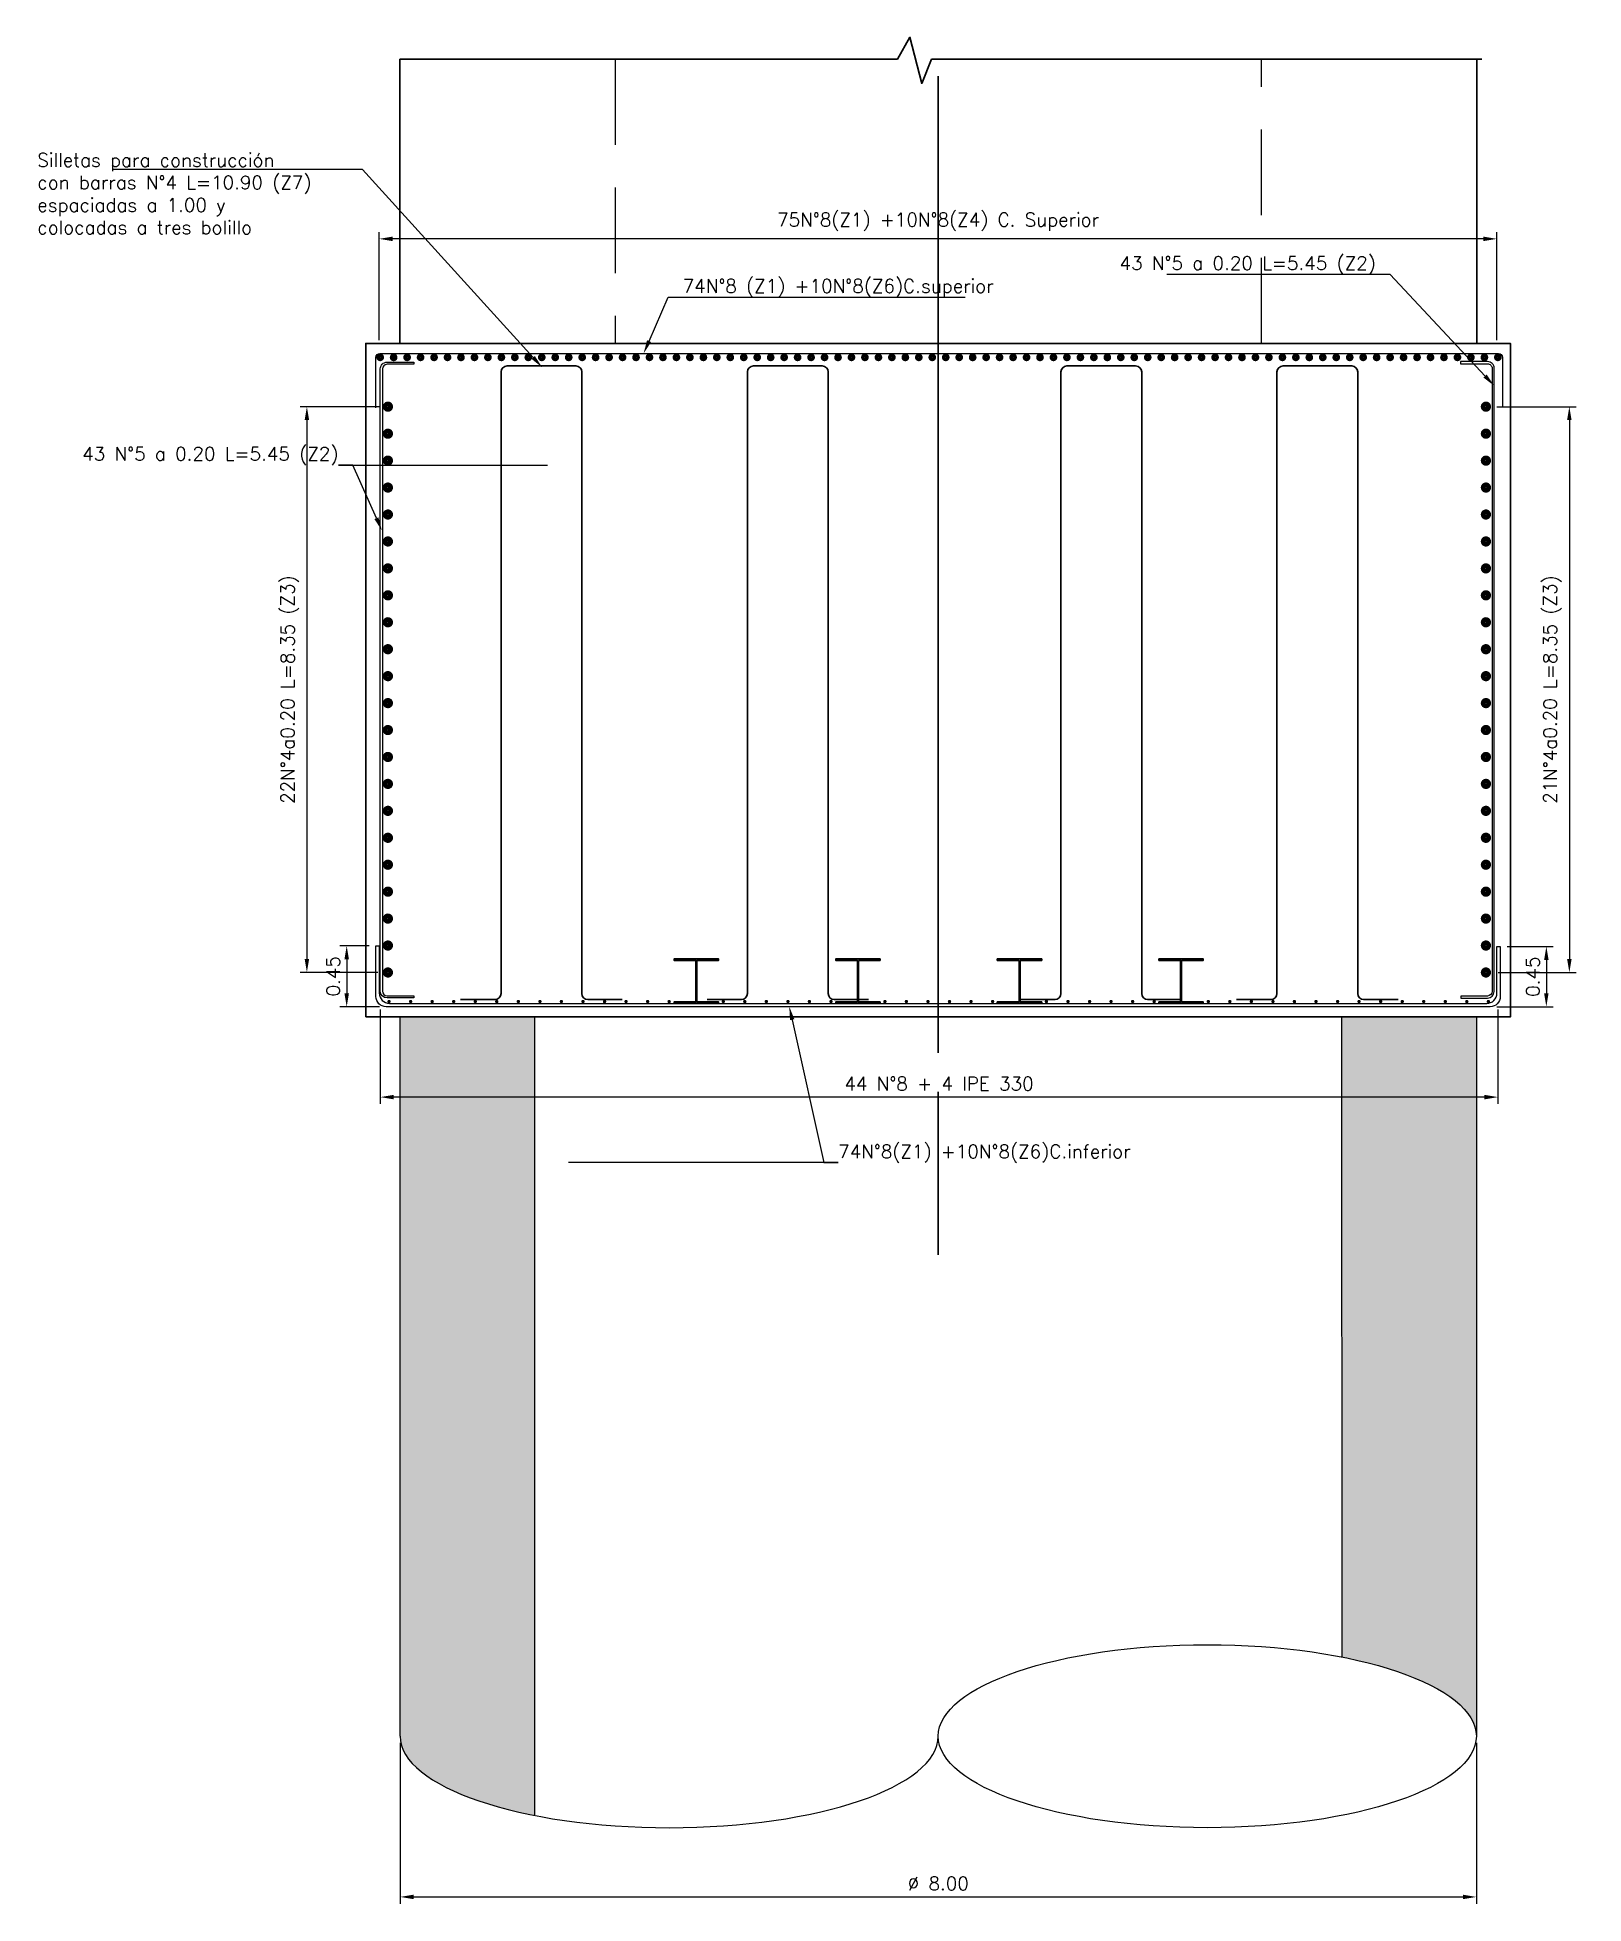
# Model space of a CAD drawing. Header units: metres. Extents: x 1080287 to 1080602, y 977078 to 977100.
# Drawn here: x 1080590.02 to 1080601.5, y 977085.77 to 977099.63 of the extents above; entities outside this region: 2.
import ezdxf
from ezdxf import colors
from ezdxf.entities.mleader import LeaderData, LeaderLine
from ezdxf.math import Vec2, Vec3

# ---------------------------------------------------------------- set-up
doc = ezdxf.new("R2010")
doc.units = ezdxf.units.M
doc.header["$LTSCALE"] = 25.4
doc.linetypes.add('DASHDOT', pattern=[1, 0.5, -0.25, 0, -0.25])
doc.linetypes.add('HIDDEN', pattern=[0.375, 0.25, -0.125])
for name, color, linetype, lineweight in [('COTA', 1, 'Continuous', 30), ('EJEPILOTE', 145, 'DASHDOT', 30), ('SILLETA', 152, 'Continuous', 30), ('ZAPATA', 3, 'Continuous', 30)]:
    doc.layers.add(name, color=color, linetype=linetype, lineweight=lineweight)
for name, color, linetype in [('PILOTE', 150, 'Continuous'), ('PROYCOL', 12, 'HIDDEN'), ('REF', 6, 'Continuous'), ('SOLIDOTORRE', 9, 'Continuous')]:
    doc.layers.add(name, color=color, linetype=linetype)
doc.styles.add('romans', font='romans.shx')
doc.dimstyles.new('Copy 50', dxfattribs={"dimtxt": 0.1, "dimasz": 0.1, "dimexe": 0.05, "dimexo": 0.05, "dimgap": 0.05, "dimtad": 1, "dimzin": 0, "dimdsep": 46, "dimtxsty": 'romans', "dimcen": 0.002, "dimclrd": 2, "dimclre": 2, "dimclrt": 3, "dimaunit": 1, "dimazin": 0, "dimtfac": 1, "dimtix": 1, "dimtofl": 0, "dimtmove": 1, "dimatfit": 3, "dimfxl": 1, "dimtolj": 1, "dimtzin": 0, "dimarcsym": 1})
pattern_1 = [(49.99999999999999, (0.1000000000931323, 0), (364.369337992008, -31.87817107780617), [38.1, -419.1]), (355, (0.1000000000931323, 0), (-70.48684284993868, 382.1136904780703), [30.48, -335.28116834]), (100.4514447, (30.46401400002651, -2.656506999977864), (293.8824941807065, 350.2355038243902), [32.38001759999999, -356.1804891999999]), (46.18420000000002, (0.1000000000931323, 101.5999999999767), (542.1580817842598, -84.0846558654543), [57.14999999999997, -628.6499999999995]), (96.63555760999994, (45.27980000013486, 94.59299999999348), (474.808268103006, 494.8522491954431), [48.57004628, -534.27121632]), (351.1841511700001, (0.1000000000931323, 101.5999999999767), (474.8082681299541, 494.8522491710653), [45.71993414, -502.91946384]), (21, (50.9000000001397, 76.19999999995343), (303.228782538265, -204.5303963741752), [38.1, -419.1]), (326.0000000000001, (50.9000000001397, 76.19999999995343), (123.6040566952941, 368.3759322446385), [30.48, -335.28]), (71.45144499999999, (76.16906520002522, 59.15580019995105), (426.8328385574323, 163.8455377718105), [32.3800176, -356.1798752]), (37.50000000000001, (0.1000000000931323, 0), (6.177206501183633, 169.1100777463062), [0, -331.216, 0, -340.36, 0, -336.55]), (7.499999999999999, (0.1000000000931323, 0), (133.6393250206115, 200.361149636239), [0, -194.056, 0, -323.596, 0, -128.27]), (327.5, (-113.183999999892, 0), (271.1811903337428, -11.45748798534689), [0, -127, 0, -396.24, 0, -525.78]), (317.5, (-163.9839999999385, 0), (296.2583627720361, 50.85298206666606), [0, -165.1, 0, -263.144, 0, -373.38])]

# ---------------------------------------------------------------- blocks, each defined once
blk = doc.blocks.new('*U690')
at = {"layer": 'REF', "ltscale": 0.1, "const_width": 0.03}
blk.add_lwpolyline([(-0.013499999884516, 0, 1), (0.013499999884516, 0, 1)], format="xyb", close=True, dxfattribs=at)
blk = doc.blocks.new('*U691')
at = {"layer": 'COTA', "color": 0, "linetype": 'ByBlock', "lineweight": -2, "transparency": 16777216}
for p in [(0, 0), (0.1, 0), (0.2, 0), (0.3, 0), (0.4, 0), (0.5, 0), (0.6000000000000001, 0), (0.7000000000000001, 0), (0.8, 0), (0.9, 0), (1, 0), (1.1, 0), (1.2, 0), (1.3, 0), (1.4, 0), (1.5, 0), (1.6, 0), (1.7, 0), (1.8, 0), (1.9, 0), (2, 0), (2.1, 0), (2.2, 0), (2.3, 0), (2.4, 0), (2.5, 0), (2.6, 0), (2.7, 0), (2.8, 0), (2.9, 0), (3, 0), (3.1, 0), (3.2, 0), (3.3, 0), (3.4, 0), (3.5, 0), (3.6, 0), (3.7, 0), (3.8, 0), (3.9, 0), (4, 0), (4.100000000000001, 0), (4.2, 0), (4.3, 0), (4.4, 0), (4.5, 0), (4.600000000000001, 0), (4.7, 0), (4.800000000000001, 0), (4.9, 0), (5, 0), (5.100000000000001, 0), (5.2, 0), (5.300000000000001, 0), (5.4, 0), (5.5, 0), (5.600000000000001, 0), (5.7, 0), (5.800000000000001, 0), (5.9, 0), (6, 0), (6.100000000000001, 0), (6.2, 0), (6.300000000000001, 0), (6.4, 0), (6.5, 0), (6.600000000000001, 0), (6.7, 0), (6.800000000000001, 0), (6.9, 0), (7, 0), (7.100000000000001, 0), (7.2, 0), (7.300000000000001, 0), (7.4, 0), (7.5, 0), (7.600000000000001, 0), (7.7, 0), (7.800000000000001, 0), (7.9, 0), (8, 0), (8.1, 0), (8.200000000000001, 0), (8.3, 0)]:
    blk.add_blockref('*U690', p, dxfattribs=at)
blk = doc.blocks.new('*D697')
at = {"layer": 'COTA', "color": 2, "lineweight": -2, "transparency": 16777216}
for p, q in [((1080592.556457003, 977096.8835988136), (1080591.968282515, 977096.8835988136)), ((1080592.018282515, 977096.7835988136), (1080592.018282515, 977092.7830055808)), ((1080592.545790636, 977092.6830055808), (1080591.968282515, 977092.6830055808))]:
    blk.add_line(p, q, dxfattribs=at)
at = {"layer": 'COTA', "color": 2, "transparency": 16777216}
for points in [[(1080592.001615849, 977096.7835988136), (1080592.034949182, 977096.7835988136), (1080592.018282515, 977096.8835988136)], [(1080592.001615849, 977092.7830055808), (1080592.034949182, 977092.7830055808), (1080592.018282515, 977092.6830055808)]]:
    blk.add_solid(points, dxfattribs=at)
at = {"layer": 'Defpoints', "color": 0, "transparency": 16777216}
for p in [(1080592.606457003, 977096.8835988136), (1080592.018282515, 977092.6830055808), (1080592.595790636, 977092.6830055808)]:
    blk.add_point(p, dxfattribs=at)
at = {"layer": 'COTA', "color": 3, "transparency": 16777216, "insert": (1080591.892092039, 977094.7833021973), "char_height": 0.1, "attachment_point": 5, "rotation": 90, "style": 'romans'}
blk.add_mtext('\\A1;22N°4a0.20 L=8.35 (Z3)', dxfattribs=at)
blk = doc.blocks.new('*U693')
at = {"layer": 'REF', "ltscale": 0.1, "const_width": 0.04}
blk.add_lwpolyline([(-0.01799999992363155, 0, 1), (0.01799999992363155, 0, 1)], format="xyb", close=True, dxfattribs=at)
blk = doc.blocks.new('*U694')
at = {"layer": 'COTA', "color": 0, "linetype": 'ByBlock', "lineweight": -2, "transparency": 16777216}
for p in [(2.449293598294706e-16, 4), (2.326828918379971e-16, 3.8), (2.204364238465236e-16, 3.6), (2.081899558550501e-16, 3.4), (1.959434878635765e-16, 3.2), (1.83697019872103e-16, 3), (1.714505518806295e-16, 2.8), (1.592040838891559e-16, 2.6), (1.469576158976824e-16, 2.4), (1.347111479062089e-16, 2.2), (1.224646799147353e-16, 2), (1.102182119232618e-16, 1.8), (9.797174393178826e-17, 1.6), (8.572527594031473e-17, 1.4), (7.34788079488412e-17, 1.2), (6.123233995736766e-17, 1), (4.898587196589413e-17, 0.8), (3.67394039744206e-17, 0.6000000000000001), (2.449293598294707e-17, 0.4), (1.224646799147353e-17, 0.2), (0, 0)]:
    blk.add_blockref('*U693', p, dxfattribs=at)
blk = doc.blocks.new('*U695')
at = {"layer": 'REF', "ltscale": 0.1, "const_width": 0.04}
blk.add_lwpolyline([(-0.01799999992363155, 0, 1), (0.01799999992363155, 0, 1)], format="xyb", close=True, dxfattribs=at)
blk = doc.blocks.new('*U696')
at = {"layer": 'COTA', "color": 0, "linetype": 'ByBlock', "lineweight": -2, "transparency": 16777216}
for p in [(2.449293598294706e-16, 4), (2.326828918379971e-16, 3.8), (2.204364238465236e-16, 3.6), (2.081899558550501e-16, 3.4), (1.959434878635765e-16, 3.2), (1.83697019872103e-16, 3), (1.714505518806295e-16, 2.8), (1.592040838891559e-16, 2.6), (1.469576158976824e-16, 2.4), (1.347111479062089e-16, 2.2), (1.224646799147353e-16, 2), (1.102182119232618e-16, 1.8), (9.797174393178826e-17, 1.6), (8.572527594031473e-17, 1.4), (7.34788079488412e-17, 1.2), (6.123233995736766e-17, 1), (4.898587196589413e-17, 0.8), (3.67394039744206e-17, 0.6000000000000001), (2.449293598294707e-17, 0.4), (1.224646799147353e-17, 0.2), (0, 0)]:
    blk.add_blockref('*U695', p, dxfattribs=at)
blk = doc.blocks.new('*D698')
at = {"layer": 'COTA', "color": 2, "lineweight": -2, "transparency": 16777216}
for p, q in [((1080592.555993453, 977097.3776272784), (1080592.555993453, 977098.1794962593)), ((1080600.755993453, 977098.1294962593), (1080592.655993453, 977098.1294962593)), ((1080600.855993453, 977097.3776272784), (1080600.855993453, 977098.1794962593))]:
    blk.add_line(p, q, dxfattribs=at)
at = {"layer": 'COTA', "color": 2, "transparency": 16777216}
for points in [[(1080592.655993453, 977098.146162926), (1080592.655993453, 977098.1128295925), (1080592.555993453, 977098.1294962593)], [(1080600.755993453, 977098.146162926), (1080600.755993453, 977098.1128295925), (1080600.855993453, 977098.1294962593)]]:
    blk.add_solid(points, dxfattribs=at)
at = {"layer": 'Defpoints', "color": 0, "transparency": 16777216}
for p in [(1080592.555993453, 977098.1294962593), (1080592.555993453, 977097.3276272784), (1080600.855993453, 977097.3276272784)]:
    blk.add_point(p, dxfattribs=at)
at = {"layer": 'COTA', "color": 3, "transparency": 16777216, "insert": (1080596.705993453, 977098.2556867355), "char_height": 0.1, "attachment_point": 5, "style": 'romans'}
blk.add_mtext('\\A1;75N°8(Z1) +10N°8(Z4) C. Superior', dxfattribs=at)
blk = doc.blocks.new('*D700')
at = {"layer": 'COTA', "color": 2, "lineweight": -2, "transparency": 16777216}
for p, q in [((1080600.855529903, 977096.8835988136), (1080601.44370439, 977096.8835988136)), ((1080601.39370439, 977096.7835988136), (1080601.39370439, 977092.7830055808)), ((1080600.86619627, 977092.6830055808), (1080601.44370439, 977092.6830055808))]:
    blk.add_line(p, q, dxfattribs=at)
at = {"layer": 'COTA', "color": 2, "transparency": 16777216}
for points in [[(1080601.377037724, 977096.7835988136), (1080601.410371057, 977096.7835988136), (1080601.39370439, 977096.8835988136)], [(1080601.377037724, 977092.7830055808), (1080601.410371057, 977092.7830055808), (1080601.39370439, 977092.6830055808)]]:
    blk.add_solid(points, dxfattribs=at)
at = {"layer": 'Defpoints', "color": 0, "transparency": 16777216}
for p in [(1080600.805529902, 977096.8835988136), (1080600.81619627, 977092.6830055808), (1080601.39370439, 977092.6830055808)]:
    blk.add_point(p, dxfattribs=at)
at = {"layer": 'COTA', "color": 3, "transparency": 16777216, "insert": (1080601.267513914, 977094.7833021973), "char_height": 0.1, "attachment_point": 5, "rotation": 90, "style": 'romans'}
blk.add_mtext('\\A1;21N°4a0.20 L=8.35 (Z3)', dxfattribs=at)
blk = doc.blocks.new('*D701')
at = {"layer": 'COTA', "color": 2, "lineweight": -2, "transparency": 16777216}
for p, q in [((1080592.711189532, 977086.963072484), (1080592.711189532, 977085.7698006148)), ((1080600.702980366, 977086.963072484), (1080600.702980366, 977085.7698006148)), ((1080592.811189533, 977085.8198006148), (1080600.602980366, 977085.8198006148))]:
    blk.add_line(p, q, dxfattribs=at)
at = {"layer": 'COTA', "color": 2, "transparency": 16777216}
for points in [[(1080592.811189533, 977085.8364672816), (1080592.811189533, 977085.8031339481), (1080592.711189532, 977085.8198006148)], [(1080600.602980366, 977085.8364672816), (1080600.602980366, 977085.8031339481), (1080600.702980366, 977085.8198006148)]]:
    blk.add_solid(points, dxfattribs=at)
at = {"layer": 'Defpoints', "color": 0, "transparency": 16777216}
for p in [(1080592.711189532, 977087.013072484), (1080600.702980366, 977087.013072484), (1080600.702980366, 977085.8198006148)]:
    blk.add_point(p, dxfattribs=at)
at = {"layer": 'COTA', "color": 3, "transparency": 16777216, "insert": (1080596.707084949, 977085.9198006148), "char_height": 0.1, "attachment_point": 5, "style": 'romans'}
blk.add_mtext('\\A1;%%C 8.00', dxfattribs=at)
blk = doc.blocks.new('*D699')
at = {"layer": 'COTA', "color": 2, "lineweight": -2, "transparency": 16777216}
for p, q in [((1080592.562615352, 977092.4072974045), (1080592.562615352, 977091.707774724)), ((1080600.862615352, 977092.4072974045), (1080600.862615352, 977091.707774724)), ((1080600.762615352, 977091.757774724), (1080592.662615352, 977091.757774724))]:
    blk.add_line(p, q, dxfattribs=at)
at = {"layer": 'COTA', "color": 2, "transparency": 16777216}
for points in [[(1080592.662615352, 977091.7744413908), (1080592.662615352, 977091.7411080573), (1080592.562615352, 977091.757774724)], [(1080600.762615352, 977091.7744413908), (1080600.762615352, 977091.7411080573), (1080600.862615352, 977091.757774724)]]:
    blk.add_solid(points, dxfattribs=at)
at = {"layer": 'Defpoints', "color": 0, "transparency": 16777216}
for p in [(1080592.562615352, 977092.4572974045), (1080600.862615352, 977092.4572974045), (1080592.562615352, 977091.757774724)]:
    blk.add_point(p, dxfattribs=at)
at = {"layer": 'COTA', "color": 3, "transparency": 16777216, "insert": (1080596.712615352, 977091.9411080574), "char_height": 0.1, "attachment_point": 5, "style": 'romans', "bg_fill": 3, "box_fill_scale": 1.1, "bg_fill_color": 256, "bg_fill_true_color": 13158600, "bg_fill_transparency": 0}
blk.add_mtext('\\A1;\\P44 N°8 + 4 IPE 330', dxfattribs=at)
blk = doc.blocks.new('*D703')
at = {"layer": 'COTA', "color": 2, "lineweight": -2, "transparency": 16777216}
for p, q in [((1080592.480993453, 977092.881560787), (1080592.263872145, 977092.881560787)), ((1080592.313872145, 977092.781560787), (1080592.313872145, 977092.5285704297)), ((1080592.556993453, 977092.4285704297), (1080592.263872145, 977092.4285704297))]:
    blk.add_line(p, q, dxfattribs=at)
at = {"layer": 'COTA', "color": 2, "transparency": 16777216}
for points in [[(1080592.297205479, 977092.781560787), (1080592.330538812, 977092.781560787), (1080592.313872145, 977092.881560787)], [(1080592.297205479, 977092.5285704297), (1080592.330538812, 977092.5285704297), (1080592.313872145, 977092.4285704297)]]:
    blk.add_solid(points, dxfattribs=at)
at = {"layer": 'Defpoints', "color": 0, "transparency": 16777216}
for p in [(1080592.530993453, 977092.881560787), (1080592.313872145, 977092.4285704297), (1080592.606993453, 977092.4285704297)]:
    blk.add_point(p, dxfattribs=at)
at = {"layer": 'COTA', "color": 3, "transparency": 16777216, "insert": (1080592.213872145, 977092.6550656084), "char_height": 0.1, "attachment_point": 5, "rotation": 90, "style": 'romans'}
blk.add_mtext('\\A1;0.45', dxfattribs=at)
blk = doc.blocks.new('*D704')
at = {"layer": 'COTA', "color": 2, "lineweight": -2, "transparency": 16777216}
for p, q in [((1080600.930993453, 977092.8757766659), (1080601.272807689, 977092.8757766659)), ((1080601.222807689, 977092.7757766659), (1080601.222807689, 977092.5285704297)), ((1080600.854993453, 977092.4285704297), (1080601.272807689, 977092.4285704297))]:
    blk.add_line(p, q, dxfattribs=at)
at = {"layer": 'COTA', "color": 2, "transparency": 16777216}
for points in [[(1080601.206141023, 977092.7757766659), (1080601.239474356, 977092.7757766659), (1080601.222807689, 977092.8757766659)], [(1080601.206141023, 977092.5285704297), (1080601.239474356, 977092.5285704297), (1080601.222807689, 977092.4285704297)]]:
    blk.add_solid(points, dxfattribs=at)
at = {"layer": 'Defpoints', "color": 0, "transparency": 16777216}
for p in [(1080600.880993453, 977092.8757766659), (1080600.804993453, 977092.4285704297), (1080601.222807689, 977092.4285704297)]:
    blk.add_point(p, dxfattribs=at)
at = {"layer": 'COTA', "color": 3, "transparency": 16777216, "insert": (1080601.122807689, 977092.6521735479), "char_height": 0.1, "attachment_point": 5, "rotation": 90, "style": 'romans'}
blk.add_mtext('\\A1;0.45', dxfattribs=at)
blk = doc.blocks.new('*U705')
at = {"layer": 'REF', "const_width": 0.0125}
blk.add_lwpolyline([(-0.006250000093132257, 0, 1), (0.006250000093132257, 0, 1)], format="xyb", close=True, dxfattribs=at)
blk = doc.blocks.new('*U706')
at = {"layer": 'REF', "color": 0, "linetype": 'ByBlock', "lineweight": -2, "transparency": 16777216}
for p in [(0, 0), (0.16, 0), (0.32, 0), (0.48, 0), (0.64, 0), (0.8, 0), (0.96, 0), (1.12, 0), (1.28, 0), (1.44, 0), (1.6, 0), (1.76, 0), (1.92, 0), (2.08, 0)]:
    blk.add_blockref('*U705', p, dxfattribs=at)
blk = doc.blocks.new('*U708')
at = {"layer": 'REF', "const_width": 0.0125}
blk.add_lwpolyline([(-0.006250000093132257, 0, 1), (0.006250000093132257, 0, 1)], format="xyb", close=True, dxfattribs=at)
blk = doc.blocks.new('*U709')
at = {"layer": 'REF', "color": 0, "linetype": 'ByBlock', "lineweight": -2, "transparency": 16777216}
for p in [(0, 0), (0.16, 0), (0.32, 0), (0.48, 0), (0.64, 0), (0.8, 0)]:
    blk.add_blockref('*U708', p, dxfattribs=at)
blk = doc.blocks.new('*U712')
at = {"layer": 'REF', "const_width": 0.0125}
blk.add_lwpolyline([(-0.006250000093132257, 0, 1), (0.006250000093132257, 0, 1)], format="xyb", close=True, dxfattribs=at)
blk = doc.blocks.new('*U713')
at = {"layer": 'REF', "color": 0, "linetype": 'ByBlock', "lineweight": -2, "transparency": 16777216}
for p in [(0, 0), (0.16, 0), (0.32, 0), (0.48, 0), (0.64, 0), (0.8, 0), (0.96, 0), (1.12, 0), (1.28, 0), (1.44, 0), (1.6, 0), (1.76, 0), (1.92, 0), (2.08, 0)]:
    blk.add_blockref('*U712', p, dxfattribs=at)
blk = doc.blocks.new('*U714')
at = {"layer": 'REF', "const_width": 0.0125}
blk.add_lwpolyline([(-0.006250000093132257, 0, 1), (0.006250000093132257, 0, 1)], format="xyb", close=True, dxfattribs=at)
blk = doc.blocks.new('*U715')
at = {"layer": 'REF', "color": 0, "linetype": 'ByBlock', "lineweight": -2, "transparency": 16777216}
for p in [(0, 0), (0.16, 0), (0.32, 0), (0.48, 0), (0.64, 0), (0.8, 0)]:
    blk.add_blockref('*U714', p, dxfattribs=at)
blk = doc.blocks.new('*U716')
at = {"layer": 'REF', "const_width": 0.0125}
blk.add_lwpolyline([(-0.006250000093132257, 0, 1), (0.006250000093132257, 0, 1)], format="xyb", close=True, dxfattribs=at)
blk = doc.blocks.new('*U717')
at = {"layer": 'REF', "color": 0, "linetype": 'ByBlock', "lineweight": -2, "transparency": 16777216}
for p in [(0, 0), (0.16, 0), (0.32, 0), (0.48, 0), (0.64, 0), (0.8, 0)]:
    blk.add_blockref('*U716', p, dxfattribs=at)

msp = doc.modelspace()

# ---------------------------------------------------------------- hatches: boundary and pattern name
at = {"layer": 'COTA'}
h = msp.add_hatch(color=256, dxfattribs=at)
h.dxf.hatch_style = 1
h.set_gradient(color1=(51, 51, 51), color2=(214, 214, 214), tint=1, name='INVCURVED')
h.paths.add_polyline_path([(1080599.70188887, 977092.3535704296), (1080599.702980366, 977087.6012528088), (1080599.732171943, 977087.5956313447), (1080599.815022671, 977087.5777966877), (1080599.895199302, 977087.5586015434), (1080599.972508681, 977087.5380921554), (1080600.04676456, 977087.5163179331), (1080600.11778805, 977087.493331333), (1080600.185408045, 977087.4691877329), (1080600.249461641, 977087.4439452974), (1080600.309794526, 977087.4176648384), (1080600.36626135, 977087.3904096688), (1080600.418726079, 977087.3622454493), (1080600.467062318, 977087.3332400311), (1080600.51115362, 977087.3034632915), (1080600.550893763, 977087.2729869662), (1080600.586187009, 977087.2418844763), (1080600.616948333, 977087.2102307512), (1080600.643103627, 977087.1781020487), (1080600.664589879, 977087.1455757705), (1080600.681355327, 977087.1127302763), (1080600.69335958, 977087.0796446947), (1080600.70057372, 977087.0463987328), (1080600.702980366, 977087.013072484), (1080600.702980366, 977087.0575968906), (1080600.702980366, 977092.3535704295), (1080592.711189532, 977092.3535704295), (1080592.711189533, 977087.013072484), (1080592.713596118, 977086.9797466543), (1080592.720810076, 977086.9465011084), (1080592.732814028, 977086.9134159366), (1080592.749579056, 977086.8805708432), (1080592.771064772, 977086.8480449539), (1080592.797219416, 977086.8159166254), (1080592.827979979, 977086.7842632566), (1080592.863272357, 977086.7531611023), (1080592.90301153, 977086.7226850895), (1080592.947101764, 977086.6929086365), (1080592.995436841, 977086.6639034766), (1080593.047900321, 977086.6357394848), (1080593.104365816, 977086.6084845098), (1080593.164697297, 977086.5822042105), (1080593.228749423, 977086.5569618974), (1080593.296367888, 977086.532818381), (1080593.367389794, 977086.5098318241), (1080593.441644048, 977086.4880576028), (1080593.518951765, 977086.4675481725), (1080593.599126707, 977086.4483529414), (1080593.681975728, 977086.4305181522), (1080593.711189532, 977086.4248922328), (1080593.710098036, 977092.3535704295)])
h.paths.add_polyline_path([(1080596.734712596, 977087.1292797803), (1080596.728704194, 977087.1127169982), (1080596.745467732, 977087.145562605)], flags=17)
h.paths.add_polyline_path([(1080596.716701864, 977087.0796313359), (1080596.710694067, 977087.0630702215), (1080596.709489657, 977087.0463853256)], flags=17)
at = {"layer": 'SOLIDOTORRE'}
h = msp.add_hatch(dxfattribs=at)
h.set_pattern_fill('AR-CONC', color=252, scale=2)
h.set_pattern_definition(pattern_1)
h.paths.add_polyline_path([(1080287.440895345, 977081.9378550362), (1080287.184311179, 977080.5449137539), (1080287.438795302, 977078.4746245452), (1080287.440895345, 977078.4746245452)])
h = msp.add_hatch(dxfattribs=at)
h.set_pattern_fill('AR-CONC', color=252, scale=2)
h.set_pattern_definition(pattern_1)
h.paths.add_polyline_path([(1080300.09518387, 977081.8472504428), (1080300.36232728, 977080.3948248147), (1080300.106678816, 977078.2445239776), (1080300.104412862, 977078.5224264427)])

# ---------------------------------------------------------------- linework, layer by layer
at = {"layer": 'COTA'}
msp.add_lwpolyline([(1080592.707318498, 977099.4625267247), (1080596.404051071, 977099.4625267247), (1080596.497060765, 977099.6256943134), (1080596.584990171, 977099.2836261586), (1080596.657204086, 977099.4625099511), (1080600.742827607, 977099.4625099511)], dxfattribs=at)
at = {"layer": 'EJEPILOTE'}
msp.add_lwpolyline([(1080596.707084949, 977099.3364746078), (1080596.707084949, 977090.586468174)], dxfattribs=at)
at = {"layer": 'PILOTE'}
for points in [[(1080592.711189532, 977087.013072484), (1080592.711189532, 977092.3535704296), (1080600.702980366, 977092.3535704296), (1080600.702980366, 977087.013072484)], [(1080593.711189532, 977086.4246795691), (1080593.710098036, 977092.3535704296), (1080599.70188887, 977092.3535704296), (1080599.702980366, 977087.6014653989)]]:
    msp.add_lwpolyline(points, dxfattribs=at)
msp.add_ellipse((1080598.705032657, 977087.013072484), major_axis=(1.997947708393137, 0), ratio=0.3399414404340269, dxfattribs=at)
msp.add_ellipse((1080594.709137241, 977087.013072484), major_axis=(1.997947708393137, 0), ratio=0.3399414404340269, start_param=3.141592653589793, end_param=6.283185307179586, dxfattribs=at)
at = {"layer": 'PROYCOL', "ltscale": 0.1}
msp.add_lwpolyline([(1080594.3074805, 977097.3535704296), (1080594.3074805, 977097.3535704296), (1080592.707318498, 977097.3535704296), (1080592.707318498, 977099.4625267247), (1080594.3074805, 977099.4625267247), (1080594.3074805, 977097.3535704296), (1080599.106689399, 977097.3535704296), (1080599.106689399, 977099.4625267247), (1080600.7068514, 977099.4625267247), (1080600.7068514, 977097.3535704296), (1080599.106689399, 977097.3535704296), (1080599.106689399, 977097.3535704296), (1080594.3074805, 977097.3535704296)], dxfattribs=at)
at = {"layer": 'REF', "ltscale": 0.1}
msp.add_lwpolyline([(1080592.530993453, 977096.8755800723), (1080592.530993453, 977097.2485704296, -0.4142135625423162), (1080592.560993453, 977097.2785704297), (1080600.867328117, 977097.2787118107, -0.414213562373095), (1080600.897328117, 977097.2487118107), (1080600.897328117, 977096.8815055744)], format="xyb", dxfattribs=at)
for points in [[(1080592.811481493, 977092.4941931041), (1080592.613442154, 977092.4941931041, -0.414213562373095), (1080592.563442154, 977092.5441931041), (1080592.563442154, 977097.1639882235, -0.414213562509484), (1080592.613442154, 977097.2139882236), (1080592.813442154, 977097.2139882235), (1080592.813442154, 977097.1979882235), (1080592.613442154, 977097.1979882236, 0.4142135615146433), (1080592.579442154, 977097.1639882235), (1080592.579442154, 977092.5441931041, 0.4142135623169348), (1080592.613442154, 977092.510193104), (1080592.811481493, 977092.510193104)], [(1080600.585993453, 977097.2025234434), (1080600.785991192, 977097.2025234434, -0.414246666013055), (1080600.819991192, 977097.1685196006), (1080600.819468347, 977092.5423993024, -0.4141804606465428), (1080600.785468348, 977092.508403145), (1080600.587426748, 977092.508403145), (1080600.587426748, 977092.4924031451), (1080600.785468348, 977092.4924031451, 0.414180459941639), (1080600.835468347, 977092.5423974941), (1080600.835991192, 977097.1685177922, 0.4142466655813973), (1080600.785991192, 977097.2185234433), (1080600.585993453, 977097.2185234433)], [(1080600.880993453, 977092.8757766659), (1080600.880993453, 977092.5045704297, -0.414213562373095), (1080600.804993453, 977092.4285704297), (1080592.606993453, 977092.4285704297, -0.414213562373095), (1080592.530993453, 977092.5045704297), (1080592.530993453, 977092.881560787), (1080592.555993453, 977092.881560787), (1080592.555993453, 977092.5295704297, 0.4142135623689869), (1080592.631993453, 977092.4535704297), (1080600.779993453, 977092.4535704296, 0.4142135623772412), (1080600.855993453, 977092.5295704296), (1080600.855993453, 977092.8757766659)]]:
    msp.add_lwpolyline(points, format="xyb", close=True, dxfattribs=at)
at = {"layer": 'REF', "ltscale": 0.1, "const_width": 0.04}
for points in [[(1080592.601981682, 977096.8835988138, 1), (1080592.637981682, 977096.8835988138, 1)], [(1080600.756134382, 977096.8835988137, 1), (1080600.792134382, 977096.8835988137, 1)]]:
    msp.add_lwpolyline(points, format="xyb", close=True, dxfattribs=at)
at = {"layer": 'SILLETA'}
for points in [[(1080594.359944457, 977092.4823571082), (1080594.104944457, 977092.4823571082, -0.414213562373095), (1080594.059944457, 977092.5273571081), (1080594.059944457, 977097.1411342117, 0.414213562373095), (1080594.014944457, 977097.1861342116), (1080593.504944457, 977097.1861342115, 0.4142135623732751), (1080593.459944457, 977097.1411342117), (1080593.459944457, 977092.5273571081, -0.414213562373095), (1080593.414944457, 977092.4823571082), (1080593.159944457, 977092.4823571082)], [(1080596.189645536, 977092.4823571082), (1080595.934645536, 977092.4823571082, -0.414213562373095), (1080595.889645536, 977092.5273571081), (1080595.889645536, 977097.1411342117, 0.414213562373095), (1080595.844645536, 977097.1861342116), (1080595.334645536, 977097.1861342115, 0.4142135623732751), (1080595.289645536, 977097.1411342117), (1080595.289645536, 977092.5273571081, -0.414213562373095), (1080595.244645536, 977092.4823571082), (1080594.989645536, 977092.4823571082)], [(1080598.518021548, 977092.4823571082), (1080598.263021548, 977092.4823571082, -0.414213562373095), (1080598.218021548, 977092.5273571081), (1080598.218021548, 977097.1411342117, 0.414213562373095), (1080598.173021548, 977097.1861342116), (1080597.663021548, 977097.1861342115, 0.4142135623732751), (1080597.618021548, 977097.1411342117), (1080597.618021548, 977092.5273571081, -0.414213562373095), (1080597.573021548, 977092.4823571082), (1080597.318021548, 977092.4823571082)], [(1080600.122394655, 977092.4823571082), (1080599.867394655, 977092.4823571082, -0.414213562373095), (1080599.822394655, 977092.5273571081), (1080599.822394655, 977097.1411342117, 0.414213562373095), (1080599.777394655, 977097.1861342116), (1080599.267394654, 977097.1861342115, 0.4142135623732751), (1080599.222394655, 977097.1411342117), (1080599.222394655, 977092.5273571081, -0.414213562373095), (1080599.177394655, 977092.4823571082), (1080598.922394655, 977092.4823571082)]]:
    msp.add_lwpolyline(points, format="xyb", dxfattribs=at)
at = {"layer": 'ZAPATA'}
for points in [[(1080592.707318498, 977099.4625279387), (1080592.707318498, 977097.3535704296), (1080600.7068514, 977097.3535704296), (1080600.706461245, 977099.4695198409)], [(1080592.455993453, 977092.3535704296), (1080600.955993453, 977092.3535704296), (1080600.955993453, 977097.3535704296), (1080592.455993453, 977097.3535704296), (1080592.455993453, 977092.3535704296)]]:
    msp.add_lwpolyline(points, dxfattribs=at)

# ---------------------------------------------------------------- block references
at = {"layer": 'COTA'}
for name, p in [('*U691', (1080592.562615352, 977097.2496850576)), ('*U694', (1080592.619981682, 977092.6830055809)), ('*U696', (1080600.774134382, 977092.6830055809))]:
    msp.add_blockref(name, p, dxfattribs=at)

# ---------------------------------------------------------------- dimensions: what is measured, and where the dimension line sits
for base, p1, p2, text, picture, middle in [((1080592.555993453, 977098.1294962593), (1080600.855993453, 977097.3276272784), (1080592.555993453, 977097.3276272784), '75N°8(Z1) +10N°8(Z4) C. Superior', '*D698', (1080596.705993453, 977098.2556867355)), ((1080600.702980366, 977085.8198006148), (1080592.711189532, 977087.013072484), (1080600.702980366, 977087.013072484), '%%C 8.00', '*D701', (1080596.707084949, 977085.9198006148))]:
    dim = msp.add_linear_dim(base=base, p1=p1, p2=p2, text=text, dimstyle='Copy 50', dxfattribs=at)
    dim.commit()
    dim.dimension.update_dxf_attribs({"geometry": picture, "text_midpoint": middle})
for base, p1, p2, text, picture, middle in [((1080592.018282515, 977092.6830055808), (1080592.606457003, 977096.8835988136), (1080592.595790636, 977092.6830055808), '22N°4a0.20 L=8.35 (Z3)', '*D697', (1080591.892092039, 977094.7833021973)), ((1080601.39370439, 977092.6830055808), (1080600.805529902, 977096.8835988136), (1080600.81619627, 977092.6830055808), '21N°4a0.20 L=8.35 (Z3)', '*D700', (1080601.267513914, 977094.7833021973))]:
    dim = msp.add_linear_dim(base=base, p1=p1, p2=p2, angle=90, text=text, dimstyle='Copy 50', dxfattribs=at)
    dim.commit()
    dim.dimension.update_dxf_attribs({"geometry": picture, "text_midpoint": middle})

# ---------------------------------------------------------------- leaders
ml = msp.add_multileader_mtext('Standard', dxfattribs=at)
ml.set_content('Silletas para construcción\\Pcon barras N°4 L=10.90 (Z7)\\Pespaciadas a 1.00 y \\Pcolocadas a tres bolillo', color=3, style='romans')
ml.set_leader_properties(color=2)
ml.build(insert=Vec2(0, 0))
ml.multileader.update_dxf_attribs({"text_left_attachment_type": 6, "text_right_attachment_type": 6, "dogleg_length": 0.1062500006519258, "arrow_head_size": 0.1})
ctx = ml.context
ctx.base_point, ctx.char_height, ctx.arrow_head_size, ctx.landing_gap_size, ctx.plane_origin = Vec3(1080590.016364596, 977098.6446476119), 0.1, 0.1, 0, Vec3(1080594.326238354, 977097.2440894968)
ctx.left_attachment, ctx.right_attachment = 6, 6
notes = []
notes.append((ctx, [(0, (1, 1, 0), (1080592.432138406, 977098.6446476119), (-1, 0), 0.1062500006519258, [(0, [(1080593.765927529, 977097.1751470679)], 0, [])])]))
ctx.mtext.insert, ctx.mtext.flow_direction = Vec3(1080590.016364596, 977098.7646476119), 5
ml = msp.add_multileader_mtext('Standard', dxfattribs=at)
ml.set_content('43 N°5 a 0.20 L=5.45 (Z2)', color=3, style='romans')
ml.set_leader_properties(color=2)
ml.build(insert=Vec2(0, 0))
ml.multileader.update_dxf_attribs({"text_left_attachment_type": 6, "text_right_attachment_type": 6, "dogleg_length": 0.1062500006519258, "arrow_head_size": 0.1})
ctx = ml.context
ctx.base_point, ctx.char_height, ctx.arrow_head_size, ctx.landing_gap_size, ctx.plane_origin = Vec3(1080597.77066113, 977097.8660662072), 0.1, 0.1, 0, Vec3(1080598.035650054, 977097.1719442678)
ctx.left_attachment, ctx.right_attachment, ctx.text_align_type = 6, 6, 2
notes.append((ctx, [(1, (1, 1, 0), (1080600.062625417, 977097.8660662072), (-1, 0), 0.1062500006519258, [(0, [(1080600.83597645, 977097.0380846014)], 0, [])])]))
ctx.mtext.insert, ctx.mtext.alignment, ctx.mtext.flow_direction = Vec3(1080599.956375416, 977097.9993995405), 3, 5
ml = msp.add_multileader_mtext('Standard', dxfattribs=at)
ml.set_content('74N°8 (Z1) +10N°8(Z6)C.superior ', color=3, style='romans')
ml.set_leader_properties(color=2)
ml.build(insert=Vec2(0, 0))
ml.multileader.update_dxf_attribs({"text_left_attachment_type": 6, "text_right_attachment_type": 6, "dogleg_length": 0.1062500006519258, "arrow_head_size": 0.1})
ctx = ml.context
ctx.base_point, ctx.char_height, ctx.arrow_head_size, ctx.landing_gap_size, ctx.plane_origin = Vec3(1080594.808501933, 977097.6965198098), 0.1, 0.1, 0, Vec3(1080599.229027588, 977097.4115424159)
ctx.left_attachment, ctx.right_attachment = 6, 6
notes.append((ctx, [(1, (1, 1, 0), (1080594.702251932, 977097.6965198098), (1, 0), 0.1062500006519258, [(0, [(1080594.519137657, 977097.278603759)], 0, [])])]))
ctx.mtext.insert, ctx.mtext.flow_direction = Vec3(1080594.808501933, 977097.8298531431), 5
ml = msp.add_multileader_mtext('Standard', dxfattribs=at)
ml.set_content('43 N°5 a 0.20 L=5.45 (Z2)', color=3, style='romans')
ml.set_leader_properties(color=2)
ml.build(insert=Vec2(0, 0))
ml.multileader.update_dxf_attribs({"text_left_attachment_type": 6, "text_right_attachment_type": 6, "dogleg_length": 0.1062500006519258, "arrow_head_size": 0.1})
ctx = ml.context
ctx.base_point, ctx.char_height, ctx.arrow_head_size, ctx.landing_gap_size, ctx.plane_origin = Vec3(1080590.066918249, 977096.4501813811), 0.1, 0.1, 0, Vec3(1080592.57518978, 977095.9644597626)
ctx.left_attachment, ctx.right_attachment, ctx.text_align_type = 6, 6, 2
notes.append((ctx, [(0, (1, 1, 0), (1080592.358882535, 977096.4501813811), (-1, 0), 0.1062500006519258, [(0, [(1080592.57518978, 977095.9644597626)], 0, [])])]))
ctx.mtext.insert, ctx.mtext.alignment, ctx.mtext.flow_direction = Vec3(1080592.252632535, 977096.5835147144), 3, 5
for ctx, leaders in notes:
    for number, flags, end, landing, length, lines in leaders:
        leader = LeaderData()
        leader.index, (leader.has_last_leader_line, leader.has_dogleg_vector, leader.attachment_direction) = number, flags
        leader.last_leader_point, leader.dogleg_vector, leader.dogleg_length = Vec3(end), Vec3(landing), length
        for number, points, colour, breaks in lines:
            line = LeaderLine()
            line.index, line.vertices, line.color, line.breaks = number, Vec3.list(points), colors.encode_raw_color(colour), breaks
            leader.lines.append(line)
        ctx.leaders.append(leader)

# ---------------------------------------------------------------- next in the draw order: dimensions: what is measured, and where the dimension line sits
dim = msp.add_linear_dim(base=(1080592.562615352, 977091.757774724), p1=(1080600.862615352, 977092.4572974045), p2=(1080592.562615352, 977092.4572974045), text='\\P44 N°8 + 4 IPE 330', dimstyle='Copy 50', override={"dimtfill": 1}, dxfattribs=at)
dim.commit()
dim.dimension.update_dxf_attribs({"geometry": '*D699', "text_midpoint": (1080596.712615352, 977091.9411080574)})

# ---------------------------------------------------------------- next in the draw order: linework, layer by layer
for points in [[(1080594.914232458, 977092.7720704296), (1080594.914232458, 977092.4650704297), (1080595.075482458, 977092.4650704297), (1080595.075482458, 977092.4535704297), (1080594.745482458, 977092.4535704297), (1080594.745482458, 977092.4650704297), (1080594.906732458, 977092.4650704297), (1080594.906732458, 977092.7720704296), (1080594.745482458, 977092.7720704296), (1080594.745482458, 977092.7835704297), (1080595.075482458, 977092.7835704297), (1080595.075482458, 977092.7720704296)], [(1080596.114232458, 977092.7720704296), (1080596.114232458, 977092.4650704297), (1080596.275482458, 977092.4650704297), (1080596.275482458, 977092.4535704297), (1080595.945482458, 977092.4535704297), (1080595.945482458, 977092.4650704297), (1080596.106732458, 977092.4650704297), (1080596.106732458, 977092.7720704296), (1080595.945482458, 977092.7720704296), (1080595.945482458, 977092.7835704297), (1080596.275482458, 977092.7835704297), (1080596.275482458, 977092.7720704296)], [(1080597.314232458, 977092.7720704295), (1080597.314232458, 977092.4650704296), (1080597.475482458, 977092.4650704296), (1080597.475482458, 977092.4535704296), (1080597.145482457, 977092.4535704296), (1080597.145482457, 977092.4650704296), (1080597.306732458, 977092.4650704296), (1080597.306732458, 977092.7720704295), (1080597.145482458, 977092.7720704295), (1080597.145482458, 977092.7835704295), (1080597.475482458, 977092.7835704295), (1080597.475482458, 977092.7720704295)], [(1080598.514232458, 977092.7720704295), (1080598.514232458, 977092.4650704296), (1080598.675482458, 977092.4650704296), (1080598.675482458, 977092.4535704296), (1080598.345482457, 977092.4535704296), (1080598.345482457, 977092.4650704296), (1080598.506732458, 977092.4650704296), (1080598.506732458, 977092.7720704295), (1080598.345482458, 977092.7720704295), (1080598.345482458, 977092.7835704295), (1080598.675482458, 977092.7835704295), (1080598.675482458, 977092.7720704295)]]:
    msp.add_lwpolyline(points, close=True, dxfattribs=at)

# ---------------------------------------------------------------- next in the draw order: block references
at = {"layer": 'REF'}
for name, p in [('*U706', (1080592.628639759, 977092.467451427)), ('*U709', (1080595.110482457, 977092.4674514271)), ('*U715', (1080596.310482457, 977092.4674514271)), ('*U717', (1080597.510482457, 977092.4674514271)), ('*U713', (1080598.712325156, 977092.4674514271))]:
    msp.add_blockref(name, p, dxfattribs=at)

# ---------------------------------------------------------------- next in the draw order: dimensions: what is measured, and where the dimension line sits
at = {"layer": 'COTA'}
for base, p1, p2, picture, middle in [((1080592.313872145, 977092.4285704297), (1080592.530993453, 977092.881560787), (1080592.606993453, 977092.4285704297), '*D703', (1080592.213872145, 977092.6550656084)), ((1080601.222807689, 977092.4285704297), (1080600.880993453, 977092.8757766659), (1080600.804993453, 977092.4285704297), '*D704', (1080601.122807689, 977092.6521735479))]:
    dim = msp.add_linear_dim(base=base, p1=p1, p2=p2, angle=90, dimstyle='Copy 50', dxfattribs=at)
    dim.commit()
    dim.dimension.update_dxf_attribs({"geometry": picture, "text_midpoint": middle})

# ---------------------------------------------------------------- next in the draw order: leaders
ml = msp.add_multileader_mtext('Standard', dxfattribs=at)
ml.set_content('74N°8(Z1) +10N°8(Z6)C.inferior ', color=3, style='romans')
ml.set_leader_properties(color=2)
ml.build(insert=Vec2(0, 0))
ml.multileader.update_dxf_attribs({"text_left_attachment_type": 6, "text_right_attachment_type": 6, "dogleg_length": 0.1062500006519258, "arrow_head_size": 0.1})
ctx = ml.context
ctx.base_point, ctx.char_height, ctx.arrow_head_size, ctx.landing_gap_size, ctx.plane_origin = Vec3(1080595.963071524, 977091.2711958832), 0.1, 0.1, 0, Vec3(1080600.383597179, 977091.7696505084)
ctx.left_attachment, ctx.right_attachment = 6, 6
notes = []
notes.append((ctx, [(1, (1, 1, 0), (1080595.856821524, 977091.2711958832), (1, 0), 0.1062500006519258, [(0, [(1080595.600677218, 977092.4302467937)], 0, [])])]))
ctx.mtext.insert, ctx.mtext.flow_direction = Vec3(1080595.963071524, 977091.4045292165), 5
for ctx, leaders in notes:
    for number, flags, end, landing, length, lines in leaders:
        leader = LeaderData()
        leader.index, (leader.has_last_leader_line, leader.has_dogleg_vector, leader.attachment_direction) = number, flags
        leader.last_leader_point, leader.dogleg_vector, leader.dogleg_length = Vec3(end), Vec3(landing), length
        for number, points, colour, breaks in lines:
            line = LeaderLine()
            line.index, line.vertices, line.color, line.breaks = number, Vec3.list(points), colors.encode_raw_color(colour), breaks
            leader.lines.append(line)
        ctx.leaders.append(leader)

doc.saveas('drawing.dxf')
